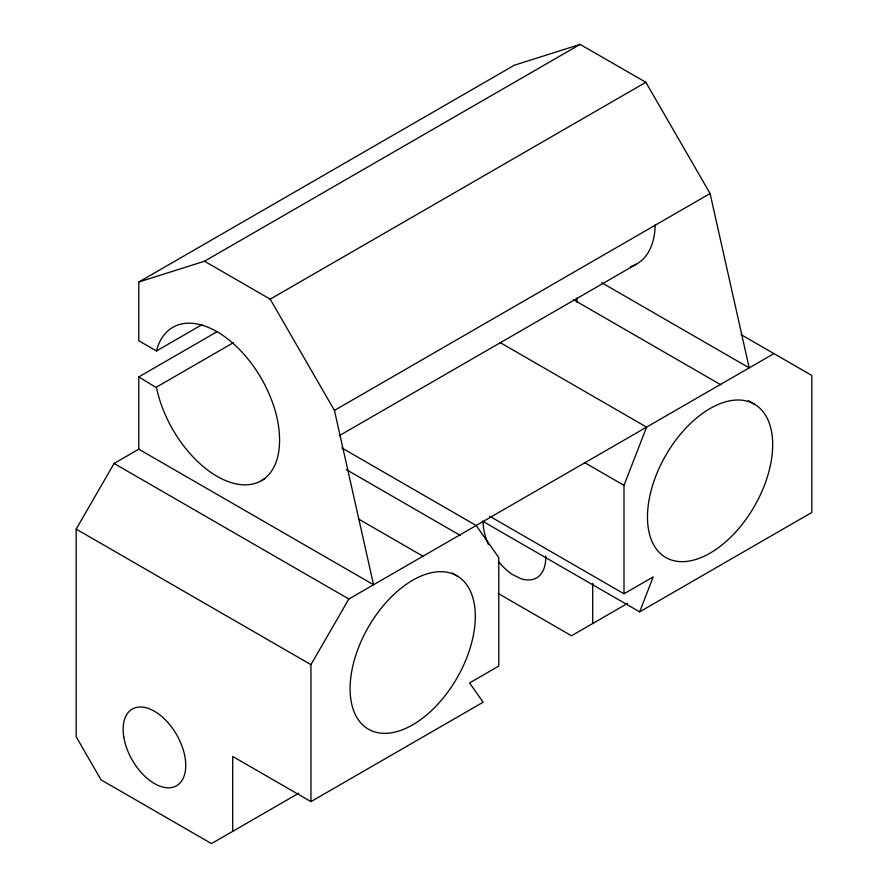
<?xml version="1.0" encoding="UTF-8"?>
<svg xmlns="http://www.w3.org/2000/svg" width="888" height="888" viewBox="0 0 888 888"><rect width="100%" height="100%" fill="white"/><g stroke="black" fill="none" stroke-linecap="round" stroke-linejoin="round"><path stroke-width="1.33" d="M156.466 350.96L156.577 350.394A88.545 51.116 60 0 1 217.049 331.724A88.545 51.116 60 0 1 277.522 420.224C279.909 432.534 280.586 445.376 277.522 457.642A88.545 51.116 60 0 1 217.049 476.312A88.545 51.116 60 0 1 156.577 387.812L138.794 376.901L138.794 449.195L373.571 584.748L334.432 410.411L270.207 299.167L204.495 261.227L138.794 282.018L138.794 340.759L156.466 350.96L202.053 324.642M489.566 516.172L623.998 593.783L623.998 485.348L646.586 427.117L500.155 342.579M482.406 521.078L639.649 611.854L653.202 576.923L623.998 593.783M298.779 793.206L211.488 843.6L101.043 779.842L76.179 736.763L76.179 529.104L114.075 463.469L138.794 449.195M232.7 831.357L232.7 756.443L310.955 801.62L310.955 664.646L348.851 599.012L773.925 353.602M138.794 282.018L514.396 65.201L580.097 44.4L645.865 82.284L710.089 193.529L749.206 367.865L601.875 282.806M204.495 261.227L580.097 44.4M270.207 299.167L645.865 82.284M138.794 376.901L216.772 331.879M156.466 387.113L233.255 342.779M334.432 410.411L710.089 193.529M261.316 480.697L264.913 478.61M339.305 435.664L636.851 263.88M627.594 603.363L571.484 635.764L498.257 593.484M310.955 801.62L483.128 702.219L469.574 682.939L498.779 666.078L498.779 557.642L476.19 525.496L341.758 447.885M639.649 611.854L811.821 512.454L811.821 375.48L741.147 334.676M573.481 299.722L720.812 384.781M748.362 400.688L754.356 404.151A88.545 51.116 -60 0 1 726.284 541.303A88.545 51.116 -60 0 1 649.605 497.036A88.545 51.116 -60 0 1 754.356 404.151M584.382 462.482L623.998 485.348M346.342 469.63L460.373 535.464M358.741 519.136L423.432 556.476M452.17 573.082L456.965 575.846A88.545 51.116 -60 0 1 428.904 712.997A88.545 51.116 -60 0 1 352.225 668.731A88.545 51.116 -60 0 1 456.965 575.846M114.075 463.469L348.851 599.012M76.179 529.104L310.955 664.646M592.696 583.283L592.696 623.509M577.045 298.079L577.045 302.231M655.178 224.697A88.545 51.116 60 0 1 630.691 266.567M545.709 556.077A44.267 25.563 60 0 1 520.856 578.654L512.709 574.658A44.267 25.563 60 0 1 498.856 561.926M488.333 544.444A44.267 25.563 60 0 1 483.128 521.855M123.798 737.107A44.267 25.563 60 0 0 175.302 786.402A44.267 25.563 60 0 0 164.225 718.714A44.267 25.563 60 0 0 123.798 737.107"/></g></svg>
